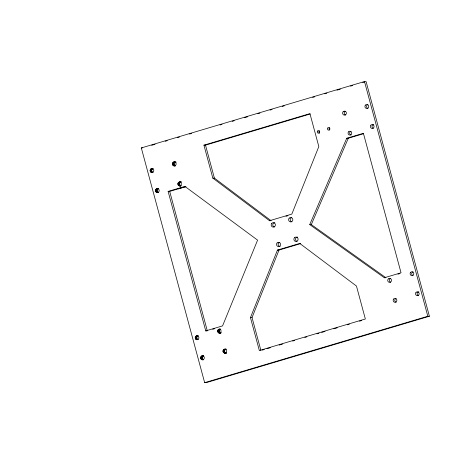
<?xml version="1.0" encoding="UTF-8"?>
<svg xmlns="http://www.w3.org/2000/svg" width="452" height="452" viewBox="0 0 452 452"><rect width="100%" height="100%" fill="white"/><g stroke="black" fill="none" stroke-linecap="round" stroke-linejoin="round"><path stroke-width="0.68" d="M151.945 168.545C154.725 168.483 154.222 173.206 151.505 172.483C148.832 171.692 150.397 167.602 152.991 168.54M151.505 172.483L153.075 172.472C151.234 172.031 151.194 169.105 153.025 168.607L151.454 168.619M157.347 188.569C160.127 188.507 159.624 193.23 156.912 192.507C154.234 191.716 155.799 187.625 158.392 188.557M156.912 192.507L158.482 192.495C156.635 192.055 156.595 189.122 158.426 188.631L156.855 188.642M175.382 165.895C171.67 167.054 171.585 160.822 175.325 161.895M173.839 165.839L175.41 165.827C173.568 165.387 173.528 162.46 175.353 161.963L173.783 161.974M197.061 335.757C199.84 335.695 199.338 340.418 196.626 339.701C193.953 338.91 195.513 334.813 198.112 335.751M198.196 339.689C196.349 339.243 196.309 336.316 198.14 335.825L196.569 335.836M203.569 359.775C199.857 360.933 199.773 354.701 203.513 355.775M202.027 359.719L203.598 359.707C201.756 359.267 201.716 356.34 203.541 355.843L201.971 355.854M217.519 331.141C222.062 323.412 222.277 338.734 217.519 331.141L219.09 331.13L219.361 332.13L220.525 333.039L218.954 333.056M219.09 331.13L219.333 330.124L220.474 329.175L218.904 329.192M177.805 183.936C182.405 176.246 182.501 191.569 177.805 183.936L179.376 183.924L179.924 182.506L181.263 181.907M222.921 351.147C227.525 343.458 227.616 358.781 222.921 351.147L224.491 351.136L224.74 350.136L225.893 349.193M250.459 317.598L277.455 250.063L299.749 243.43L356.464 286.054L365.352 318.993L259.346 350.537L250.459 317.598L252.03 317.581L279.025 250.052L300.642 243.617M309.739 224.61L346.724 138.261L363.397 133.3L401.037 272.788L384.358 277.754L309.739 224.61L311.309 224.599L385.929 277.737L384.358 277.754M311.309 224.599L348.294 138.25L363.634 133.685M141.323 147.94L364.498 81.535L366.069 81.524L429.4 316.236L206.225 382.646L204.654 382.658L141.323 147.94L142.374 147.934M151.686 145.312L155.07 144.307M165.212 141.29L167.24 140.685M177.387 137.668L179.416 137.063M189.557 134.046L191.586 133.442M219.994 124.989L222.022 124.385M232.164 121.368L234.192 120.763M244.34 117.746L247.719 116.735M257.866 113.718L259.894 113.113M270.036 110.096L272.064 109.491M282.212 106.474L284.24 105.87M312.643 97.417L314.671 96.813M324.818 93.796L326.847 93.191M336.989 90.174L340.373 89.168M350.515 86.151L352.543 85.547M362.685 82.53L364.719 81.925M203.931 145.16L309.936 113.616L318.824 146.561L291.834 214.09L269.539 220.723L212.819 178.105L203.931 145.16L205.502 145.148L310.157 114.006M168.121 191.405L184.924 186.405L257.589 240.131L222.565 325.898L205.756 330.898L168.121 191.405L169.692 191.394L185.851 186.586M185.879 186.699L178.111 188.885M285.969 216.288L287.997 215.689M212.706 329.282L214.723 328.683M397.935 274.166L399.935 273.573M262.267 350.119L264.296 349.52M266.996 348.712L270.369 347.712M279.15 345.096L282.523 344.091M292.653 341.079L294.676 340.475M304.806 337.463L306.829 336.859M316.959 333.847L318.982 333.243M321.683 332.44L325.061 331.435M333.836 328.824L337.215 327.819M347.339 324.807L349.368 324.203M359.493 321.191L361.521 320.587M204.654 382.658L427.829 316.247L429.4 316.236M174.331 165.901C176.788 165.907 176.738 161.822 174.274 161.901M202.519 359.781C204.976 359.786 204.925 355.701 202.462 355.781M346.724 138.261L348.294 138.25M173.331 162.183L174.901 162.172M175.229 162.155L176.28 162.144M172.941 162.505L174.512 162.494M172.641 162.923L174.212 162.912M172.461 163.409L174.031 163.398M172.404 163.929L173.975 163.918M172.472 164.443L174.043 164.432M172.67 164.923L174.24 164.912M172.98 165.336L174.551 165.325M173.376 165.647L174.947 165.635M150.996 168.828L152.567 168.816M150.606 169.15L152.177 169.138M150.313 169.568L151.883 169.556M150.126 170.054L151.697 170.042M150.07 170.573L151.64 170.562M150.143 171.093L151.714 171.076M150.341 171.568L151.912 171.557M150.646 171.98L152.217 171.969M151.047 172.291L152.618 172.28M212.819 178.105L214.389 178.094L271.11 220.712L269.539 220.723M179.201 181.992L181.235 181.981M178.743 182.196L180.314 182.184M178.354 182.518L179.924 182.506M178.054 182.93L179.625 182.919M177.868 183.416L179.438 183.405M177.873 184.45L179.444 184.439L180.794 185.845M178.065 184.93L179.636 184.919M178.37 185.343L179.941 185.331M178.766 185.659L180.337 185.648M179.224 185.857L181.258 185.845M179.721 185.925L180.766 185.913M156.398 188.851L157.968 188.834M156.008 189.173L157.578 189.162M155.714 189.591L157.285 189.58M155.528 190.077L157.098 190.066M155.471 190.597L157.042 190.586M155.544 191.111L157.115 191.1M155.742 191.591L157.313 191.58M156.047 192.004L157.618 191.987M156.448 192.315L158.019 192.303M277.455 250.063L279.025 250.052M218.446 329.395L220.017 329.384M218.056 329.717L219.627 329.706M217.762 330.141L219.333 330.124M217.576 330.621L219.147 330.61M205.756 330.898L206.807 330.887M217.593 331.661L219.163 331.649M217.791 332.141L219.361 332.13M218.096 332.548L219.666 332.536M218.497 332.858L220.067 332.847M220.395 332.836L221.446 332.825M219.452 333.113L220.497 333.107M196.117 336.039L197.688 336.028M195.727 336.367L197.298 336.35M195.428 336.785L196.999 336.774M195.247 337.271L196.818 337.254M195.191 337.785L196.761 337.774M195.258 338.305L196.829 338.294M195.456 338.785L197.027 338.774M195.767 339.192L197.338 339.181M196.162 339.508L197.733 339.492M196.626 339.701L197.671 339.689M224.322 349.21L226.35 349.193M223.864 349.407L225.435 349.396M223.469 349.729L225.039 349.718M223.169 350.147L224.74 350.136M222.983 350.628L224.554 350.616M222.989 351.667L224.559 351.65L225.452 352.865L226.407 353.125L224.836 353.136M223.181 352.148L224.751 352.136M223.486 352.56L225.056 352.549M223.881 352.876L225.452 352.865M224.345 353.074L226.379 353.057M201.519 356.063L203.089 356.052M201.129 356.385L202.699 356.374M200.829 356.803L202.4 356.792M200.648 357.289L202.219 357.278M200.592 357.809L202.163 357.798M200.66 358.329L202.23 358.312M200.857 358.803L202.428 358.792M201.168 359.216L202.739 359.204M201.564 359.526L203.134 359.515M364.498 81.535L427.829 316.247M205.502 145.148L214.389 178.094M252.03 317.581L260.917 350.52M169.692 191.394L207.327 330.887M224.491 351.136L224.559 351.65M179.376 183.924L179.444 184.439M345.599 115.062A2 1.904 89.6 0 1 345.543 111.198M373.346 128.379A1.938 1.842 89.6 0 1 373.77 124.566M418.467 295.58A1.927 1.836 89.6 0 1 418.885 291.783M390.714 282.274A2 1.904 89.6 0 1 390.658 278.409M351.018 135.018A1.932 1.836 89.6 0 1 350.961 131.283M367.928 108.418A2 1.904 89.6 0 1 367.877 104.553M413.06 275.567A1.932 1.836 89.6 0 1 413.009 271.833M396.133 302.23A1.932 1.836 89.6 0 1 396.082 298.501M297.049 241.402A2.215 2.107 89.6 0 1 297.535 237.034M280.167 246.577A2.141 2.034 89.6 0 1 279.579 242.379M274.341 227.028A2.215 2.107 89.6 0 1 274.827 222.661M291.772 221.842A2.215 2.107 89.6 0 1 291.709 217.559M329.666 129.978A1.283 1.22 89.6 0 1 329.638 127.758M319.717 133.148A1.283 1.22 89.6 0 1 319.389 130.809M416.026 292.382A1.927 1.836 89.6 0 0 416.897 295.597A1.927 1.836 89.6 0 0 419.106 293.201A1.927 1.836 89.6 0 0 416.026 292.382M348.577 131.809A1.932 1.836 89.6 0 0 349.447 135.029A1.932 1.836 89.6 0 0 351.662 132.628A1.932 1.836 89.6 0 0 348.577 131.809M365.459 105.096A2 1.904 89.6 0 0 366.357 108.429A2 1.904 89.6 0 0 368.657 105.943A2 1.904 89.6 0 0 365.459 105.096M393.692 299.021A1.932 1.836 89.6 0 0 394.562 302.247A1.932 1.836 89.6 0 0 396.783 299.846A1.932 1.836 89.6 0 0 393.692 299.021M410.625 272.358A1.932 1.836 89.6 0 0 411.489 275.579A1.932 1.836 89.6 0 0 413.71 273.177A1.932 1.836 89.6 0 0 410.625 272.358M271.776 223.344A2.215 2.107 89.6 0 0 272.771 227.04A2.215 2.107 89.6 0 0 275.313 224.288A2.215 2.107 89.6 0 0 271.776 223.344M370.906 125.159A1.938 1.842 89.6 0 0 371.776 128.391A1.938 1.842 89.6 0 0 373.996 125.984A1.938 1.842 89.6 0 0 370.906 125.159M343.124 111.74A2 1.904 89.6 0 0 344.028 115.074A2 1.904 89.6 0 0 346.322 112.593A2 1.904 89.6 0 0 343.124 111.74M388.245 278.952A2 1.904 89.6 0 0 389.144 282.291A2 1.904 89.6 0 0 391.438 279.805A2 1.904 89.6 0 0 388.245 278.952M289.201 218.158A2.215 2.107 89.6 0 0 290.201 221.853A2.215 2.107 89.6 0 0 292.743 219.101A2.215 2.107 89.6 0 0 289.201 218.158M294.478 237.718A2.215 2.107 89.6 0 0 295.478 241.413A2.215 2.107 89.6 0 0 298.021 238.662A2.215 2.107 89.6 0 0 294.478 237.718M277.104 242.961A2.141 2.034 89.6 0 0 278.07 246.526A2.141 2.034 89.6 0 0 280.522 243.865A2.141 2.034 89.6 0 0 277.104 242.961M317.57 131.029A1.283 1.22 89.6 0 0 318.146 133.159A1.283 1.22 89.6 0 0 319.615 131.572A1.283 1.22 89.6 0 0 317.57 131.029M327.813 127.978A1.283 1.22 89.6 0 0 328.389 130.114A1.283 1.22 89.6 0 0 329.858 128.521A1.283 1.22 89.6 0 0 327.813 127.978"/></g></svg>
